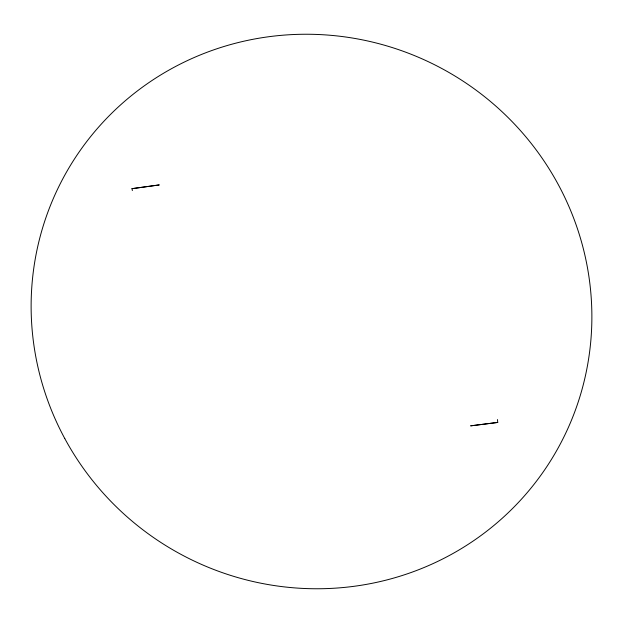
<?xml version="1.0" encoding="UTF-8"?>
<svg xmlns="http://www.w3.org/2000/svg" width="623" height="623" viewBox="0 0 623 623"><rect width="100%" height="100%" fill="white"/><g stroke="black" fill="none" stroke-linecap="round" stroke-linejoin="round"><path stroke-width="0.93" d="M159.371 184.914L131.967 188.668L132.364 190.568M131.967 188.668L158.912 184.969M497.458 419.567L497.754 422.433L470.544 425.859M471.004 425.797L497.754 422.433M64.776 438.522A281.876 275.716 29.8 0 0 550.195 461.417A281.876 275.716 29.8 0 0 319.529 34.561A281.876 275.716 29.8 0 0 64.776 438.522"/></g></svg>
